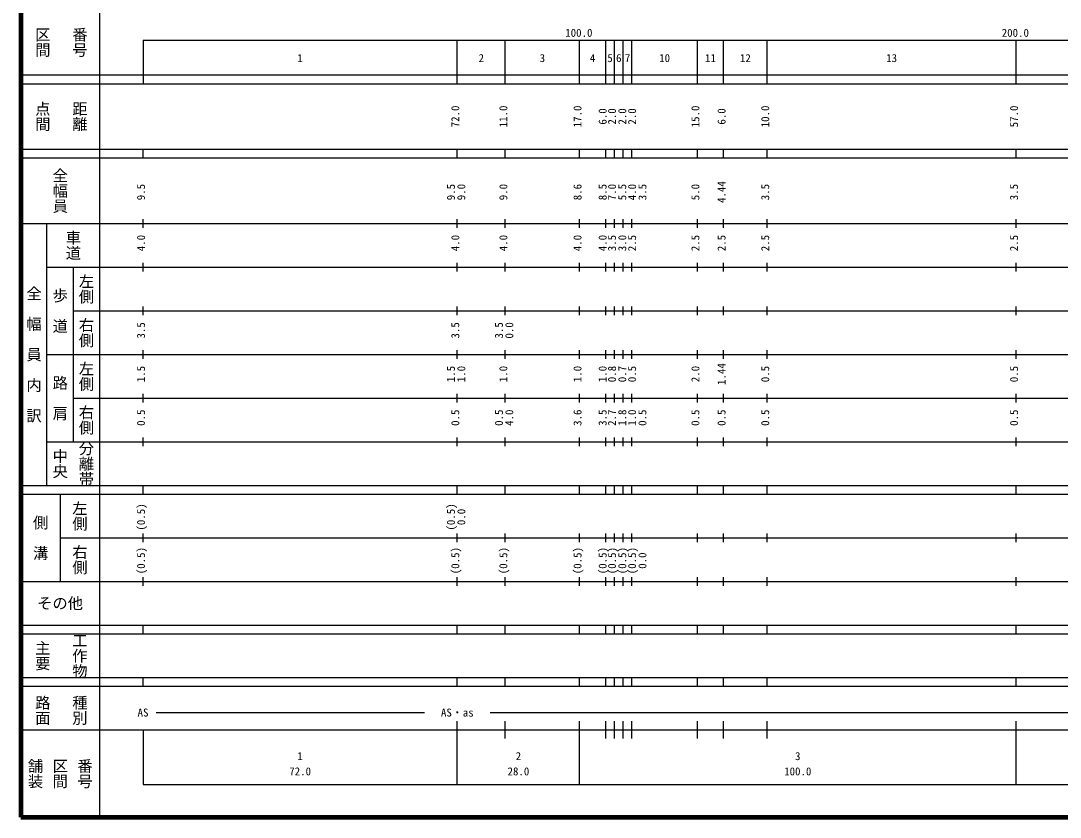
# Model space of a CAD drawing. Units: millimetres on the paper, enlarged 1000 times. Extents: x 40000 to 680000, y 20000 to 380000.
# Drawn here: x 40000 to 278122, y 20000 to 202409 of the extents above; entities that cross this region are included whole.
import ezdxf
from ezdxf.enums import TextEntityAlignment as Align

# ---------------------------------------------------------------- set-up
doc = ezdxf.new("R2010")
doc.units = ezdxf.units.MM
doc.header["$LTSCALE"] = 1000
doc.layers.add('M-TTL', color=2, linetype='Continuous', lineweight=140)
doc.layers.add('M-TTL-BAND', color=7, linetype='Continuous', lineweight=25)
doc.styles.add('@ＭＳ ゴシック', font='')
doc.styles.add('ＭＳ ゴシック', font='')
doc.styles.get('@ＭＳ ゴシック').set_extended_font_data('@MS Gothic')
doc.styles.get('ＭＳ ゴシック').set_extended_font_data('MS Gothic')

msp = doc.modelspace()

# ---------------------------------------------------------------- linework, layer by layer
at = {"layer": 'M-TTL'}
for p, q in [((40000, 380000), (40000, 20000)), ((40000, 20000), (680000, 20000))]:
    msp.add_line(p, q, dxfattribs=at)
at = {"layer": 'M-TTL-BAND'}
for p, q in [((58000, 370000), (58000, 20000)), ((68000, 198000), (579000, 198000)), ((68000, 198000), (68000, 188000)), ((140000, 188000), (140000, 198000)), ((151000, 188000), (151000, 198000)), ((168000, 188000), (168000, 198000)), ((174000, 188000), (174000, 198000)), ((176000, 188000), (176000, 198000)), ((178000, 188000), (178000, 198000)), ((180000, 188000), (180000, 198000)), ((195000, 188000), (195000, 198000)), ((201000, 188000), (201000, 198000)), ((211000, 188000), (211000, 198000)), ((268000, 188000), (268000, 198000)), ((40000, 190000), (579000, 190000)), ((40000, 188000), (579000, 188000)), ((40000, 173000), (579000, 173000)), ((68000, 171000), (68000, 173000)), ((140000, 171000), (140000, 173000)), ((151000, 171000), (151000, 173000)), ((168000, 171000), (168000, 173000)), ((174000, 171000), (174000, 173000)), ((176000, 171000), (176000, 173000)), ((178000, 171000), (178000, 173000)), ((180000, 171000), (180000, 173000)), ((195000, 171000), (195000, 173000)), ((201000, 171000), (201000, 173000)), ((211000, 171000), (211000, 173000)), ((268000, 171000), (268000, 173000)), ((40000, 171000), (579000, 171000)), ((40000, 156000), (579000, 156000)), ((46000, 96000), (46000, 156000)), ((68000, 155000), (68000, 157000)), ((140000, 155000), (140000, 157000)), ((151000, 155000), (151000, 157000)), ((168000, 155000), (168000, 157000)), ((174000, 155000), (174000, 157000)), ((176000, 155000), (176000, 157000)), ((178000, 155000), (178000, 157000)), ((180000, 155000), (180000, 157000)), ((195000, 155000), (195000, 157000)), ((201000, 155000), (201000, 157000)), ((211000, 155000), (211000, 157000)), ((268000, 155000), (268000, 157000)), ((46000, 146000), (579000, 146000)), ((52000, 146000), (52000, 106000)), ((68000, 145000), (68000, 147000)), ((140000, 145000), (140000, 147000)), ((151000, 145000), (151000, 147000)), ((168000, 145000), (168000, 147000)), ((174000, 145000), (174000, 147000)), ((176000, 145000), (176000, 147000)), ((178000, 145000), (178000, 147000)), ((180000, 145000), (180000, 147000)), ((195000, 145000), (195000, 147000)), ((201000, 145000), (201000, 147000)), ((211000, 145000), (211000, 147000)), ((268000, 145000), (268000, 147000)), ((52000, 136000), (579000, 136000)), ((68000, 135000), (68000, 137000)), ((140000, 135000), (140000, 137000)), ((151000, 135000), (151000, 137000)), ((168000, 135000), (168000, 137000)), ((174000, 135000), (174000, 137000)), ((176000, 135000), (176000, 137000)), ((178000, 135000), (178000, 137000)), ((180000, 135000), (180000, 137000)), ((195000, 135000), (195000, 137000)), ((201000, 135000), (201000, 137000)), ((211000, 135000), (211000, 137000)), ((268000, 135000), (268000, 137000)), ((68000, 125000), (68000, 127000)), ((140000, 125000), (140000, 127000)), ((151000, 125000), (151000, 127000)), ((168000, 125000), (168000, 127000)), ((174000, 125000), (174000, 127000)), ((176000, 125000), (176000, 127000)), ((178000, 125000), (178000, 127000)), ((180000, 125000), (180000, 127000)), ((195000, 125000), (195000, 127000)), ((201000, 125000), (201000, 127000)), ((211000, 125000), (211000, 127000)), ((268000, 125000), (268000, 127000)), ((46000, 126000), (579000, 126000)), ((68000, 115000), (68000, 117000)), ((140000, 115000), (140000, 117000)), ((151000, 115000), (151000, 117000)), ((168000, 115000), (168000, 117000)), ((174000, 115000), (174000, 117000)), ((176000, 115000), (176000, 117000)), ((178000, 115000), (178000, 117000)), ((180000, 115000), (180000, 117000)), ((195000, 115000), (195000, 117000)), ((201000, 115000), (201000, 117000)), ((211000, 115000), (211000, 117000)), ((268000, 115000), (268000, 117000)), ((52000, 116000), (579000, 116000)), ((46000, 106000), (579000, 106000)), ((68000, 105000), (68000, 107000)), ((140000, 105000), (140000, 107000)), ((151000, 105000), (151000, 107000)), ((168000, 105000), (168000, 107000)), ((174000, 105000), (174000, 107000)), ((176000, 105000), (176000, 107000)), ((178000, 105000), (178000, 107000)), ((180000, 105000), (180000, 107000)), ((195000, 105000), (195000, 107000)), ((201000, 105000), (201000, 107000)), ((211000, 105000), (211000, 107000)), ((268000, 105000), (268000, 107000)), ((40000, 96000), (579000, 96000)), ((68000, 94000), (68000, 96000)), ((140000, 94000), (140000, 96000)), ((151000, 94000), (151000, 96000)), ((168000, 94000), (168000, 96000)), ((174000, 94000), (174000, 96000)), ((176000, 94000), (176000, 96000)), ((178000, 94000), (178000, 96000)), ((180000, 94000), (180000, 96000)), ((195000, 94000), (195000, 96000)), ((201000, 94000), (201000, 96000)), ((211000, 94000), (211000, 96000)), ((268000, 94000), (268000, 96000)), ((40000, 94000), (579000, 94000)), ((49000, 94000), (49000, 74000)), ((49000, 84000), (579000, 84000)), ((68000, 83000), (68000, 85000)), ((140000, 83000), (140000, 85000)), ((151000, 83000), (151000, 85000)), ((168000, 83000), (168000, 85000)), ((174000, 83000), (174000, 85000)), ((176000, 83000), (176000, 85000)), ((178000, 83000), (178000, 85000)), ((180000, 83000), (180000, 85000)), ((195000, 83000), (195000, 85000)), ((201000, 83000), (201000, 85000)), ((211000, 83000), (211000, 85000)), ((268000, 83000), (268000, 85000)), ((40000, 74000), (579000, 74000)), ((68000, 73000), (68000, 75000)), ((140000, 73000), (140000, 75000)), ((151000, 73000), (151000, 75000)), ((168000, 73000), (168000, 75000)), ((174000, 73000), (174000, 75000)), ((176000, 73000), (176000, 75000)), ((178000, 73000), (178000, 75000)), ((180000, 73000), (180000, 75000)), ((195000, 73000), (195000, 75000)), ((201000, 73000), (201000, 75000)), ((211000, 73000), (211000, 75000)), ((268000, 73000), (268000, 75000)), ((40000, 64000), (579000, 64000)), ((40000, 62000), (579000, 62000)), ((68000, 62000), (68000, 64000)), ((140000, 62000), (140000, 64000)), ((151000, 62000), (151000, 64000)), ((168000, 62000), (168000, 64000)), ((174000, 62000), (174000, 64000)), ((176000, 62000), (176000, 64000)), ((178000, 62000), (178000, 64000)), ((180000, 62000), (180000, 64000)), ((195000, 62000), (195000, 64000)), ((201000, 62000), (201000, 64000)), ((211000, 62000), (211000, 64000)), ((268000, 62000), (268000, 64000)), ((40000, 52000), (579000, 52000)), ((68000, 50000), (68000, 52000)), ((140000, 50000), (140000, 52000)), ((151000, 50000), (151000, 52000)), ((168000, 50000), (168000, 52000)), ((174000, 50000), (174000, 52000)), ((176000, 50000), (176000, 52000)), ((178000, 50000), (178000, 52000)), ((180000, 50000), (180000, 52000)), ((195000, 50000), (195000, 52000)), ((201000, 50000), (201000, 52000)), ((211000, 50000), (211000, 52000)), ((268000, 50000), (268000, 52000)), ((40000, 50000), (579000, 50000)), ((71000, 44000), (132500, 44000)), ((147500, 44000), (498000, 44000)), ((140000, 27500), (140000, 42000)), ((151000, 38000), (151000, 42000)), ((168000, 27500), (168000, 42000)), ((174000, 38000), (174000, 42000)), ((176000, 38000), (176000, 42000)), ((178000, 38000), (178000, 42000)), ((180000, 38000), (180000, 42000)), ((195000, 38000), (195000, 42000)), ((201000, 38000), (201000, 42000)), ((211000, 38000), (211000, 42000)), ((268000, 27500), (268000, 42000)), ((40000, 40000), (579000, 40000)), ((68000, 40000), (68000, 27500)), ((68000, 27500), (579000, 27500))]:
    msp.add_line(p, q, dxfattribs=at)

# ---------------------------------------------------------------- texts
at = {"layer": 'M-TTL-BAND', "style": '@ＭＳ ゴシック'}
for s, p in [('区間', (45000, 197500)), ('番号', (53500, 197500)), ('点間', (45000, 180500)), ('距離', (53500, 180500)), ('全幅員', (49000, 163500)), ('車道', (52000, 151000)), ('左側', (55000, 141000)), ('全\u3000幅\u3000員\u3000内\u3000訳', (43000, 126000)), ('歩\u3000道', (49000, 136000)), ('右側', (55000, 131000)), ('左側', (55000, 121000)), ('路\u3000肩', (49000, 116000)), ('右側', (55000, 111000)), ('分離帯', (55000, 101000)), ('中央', (49000, 101000)), ('左側', (53500, 89000)), ('側\u3000溝', (44500, 84000)), ('右側', (53500, 79000)), ('主要', (45000, 57000)), ('工作物', (53500, 57000)), ('路面', (45000, 44500)), ('種別', (53500, 44500)), ('舗装', (43333, 30000)), ('区間', (49000, 30000)), ('番号', (54667, 30000))]:
    msp.add_text(s, height=2566, rotation=270, dxfattribs=at).set_placement(p, align=Align.MIDDLE_CENTER)
at = {"layer": 'M-TTL-BAND', "style": 'ＭＳ ゴシック'}
for s, p in [('100.0', (167844, 198195)), ('200.0', (267844, 198195)), ('1', (104000, 192405)), ('2', (145500, 192405)), ('3', (159500, 192405)), ('4', (171000, 192405)), ('5', (175000, 192405)), ('6', (177000, 192405)), ('7', (179000, 192405)), ('10', (187500, 192405)), ('11', (198000, 192405)), ('12', (206000, 192405)), ('13', (239500, 192405)), ('AS', (68000, 42500)), ('AS・as', (140000, 42500)), ('1', (104000, 32523)), ('2', (154000, 32523)), ('3', (218000, 32523)), ('72.0', (104000, 29033)), ('28.0', (154000, 29033)), ('100.0', (218000, 29033))]:
    msp.add_text(s, height=1833, dxfattribs=at).set_placement(p, align=Align.BOTTOM_CENTER)
for s, p in [('72.0', (141000, 180500)), ('11.0', (152000, 180500)), ('17.0', (169000, 180500)), ('6.0', (174750, 180500)), ('2.0', (176900, 180500)), ('2.0', (179250, 180500)), ('2.0', (181500, 180500)), ('15.0', (196000, 180500)), ('6.0', (202000, 180500)), ('10.0', (212000, 180500)), ('57.0', (269000, 180500)), ('9.5', (69000, 163174)), ('9.5', (140000, 163174)), ('9.0', (142370, 163174)), ('9.0', (152000, 163174)), ('8.6', (169000, 163174)), ('8.5', (174750, 163174)), ('7.0', (176900, 163174)), ('5.5', (179250, 163174)), ('4.0', (181500, 163174)), ('3.5', (183870, 163174)), ('5.0', (196000, 163174)), ('4.44', (202000, 163174)), ('3.5', (212000, 163174)), ('3.5', (269000, 163174)), ('4.0', (69000, 151500)), ('4.0', (141000, 151500)), ('4.0', (152000, 151500)), ('4.0', (169000, 151500)), ('4.0', (174750, 151500)), ('3.5', (176900, 151500)), ('3.0', (179250, 151500)), ('2.5', (181500, 151500)), ('2.5', (196000, 151500)), ('2.5', (202000, 151500)), ('2.5', (212000, 151500)), ('2.5', (269000, 151500)), ('3.5', (69000, 131500)), ('3.5', (141000, 131500)), ('3.5', (151000, 131500)), ('0.0', (153370, 131500)), ('1.44', (202000, 121500)), ('1.5', (69000, 121500)), ('1.5', (140000, 121500)), ('1.0', (142370, 121500)), ('1.0', (152000, 121500)), ('1.0', (169000, 121500)), ('1.0', (174750, 121500)), ('0.8', (176900, 121500)), ('0.7', (179250, 121500)), ('0.5', (181500, 121500)), ('2.0', (196000, 121500)), ('0.5', (212000, 121500)), ('0.5', (269000, 121500)), ('0.5', (69000, 111500)), ('0.5', (141000, 111500)), ('0.5', (151000, 111500)), ('4.0', (153370, 111500)), ('3.6', (169000, 111500)), ('3.5', (174750, 111500)), ('2.7', (176900, 111500)), ('1.8', (179250, 111500)), ('1.0', (181500, 111500)), ('0.5', (183870, 111500)), ('0.5', (196000, 111500)), ('0.5', (202000, 111500)), ('0.5', (212000, 111500)), ('0.5', (269000, 111500)), ('(0.5)', (69000, 88764)), ('(0.5)', (140000, 88764)), ('0.0', (142370, 88764)), ('(0.5)', (69000, 78764)), ('(0.5)', (141000, 78764)), ('(0.5)', (152000, 78764)), ('(0.5)', (169000, 78764)), ('(0.5)', (174750, 78764)), ('(0.5)', (176900, 78764)), ('(0.5)', (179250, 78764)), ('(0.5)', (181500, 78764)), ('0.0', (183870, 78764))]:
    msp.add_text(s, height=1833, rotation=90, dxfattribs=at).set_placement(p, align=Align.BOTTOM_CENTER)
msp.add_text('その他', height=2566, dxfattribs=at).set_placement((49000, 69000), align=Align.MIDDLE_CENTER)

doc.saveas('drawing.dxf')
